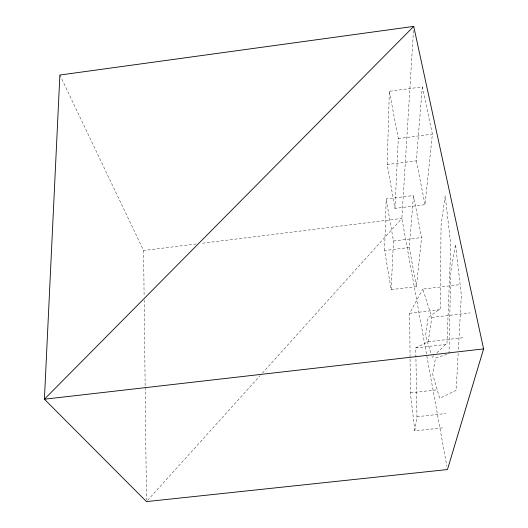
<?xml version="1.0" encoding="UTF-8"?>
<svg xmlns="http://www.w3.org/2000/svg" width="528" height="528" viewBox="0 0 528 528"><rect width="100%" height="100%" fill="white"/><g stroke="black" fill="none" stroke-linecap="round" stroke-linejoin="round"><path stroke-width="0.4" stroke-dasharray="2.64 1.98" d="M384.635 250.503L386.159 198.964L413.51 195.525L421.582 237.554L416.453 286.612L391.156 289.634L384.635 250.503L409.299 247.493L413.51 195.525M387.182 164.564L389.347 91.291L422.301 86.902L432.379 134.132L425.014 204.653L394.99 208.402L387.182 164.564L416.315 160.829L422.301 86.902M391.156 289.634L393.452 241.006L386.159 198.964M394.99 208.402L398.29 138.554L389.347 91.291M458.172 353.456L456.166 390.344L439.646 398.257L432.663 374.266L435.547 357.918L449.024 353.747L450.701 272.045L455.572 244.451L461.347 295.258L458.357 350.176M413.47 30.505L401.874 218.44L446.873 466.303M442.471 427.852L414.83 430.874L416.955 416.724L415.754 347.932L428.195 341.735L464.224 337.577M428.195 341.735L431.838 317.407L422.789 289.067L459.136 284.737M414.83 430.874L410.388 392.825L409.662 313.276L422.789 289.067M147.583 500.379L260.113 375.613M262.317 373.171L401.874 218.44L200.798 243.421M433.884 355.674L432.102 357.364L431.633 355.799M436.861 352.856L446.978 343.273L450.82 245.157L445.203 195.829L441.058 225.298L440.227 308.662L428.05 317.717L425.555 335.432L431.402 355.014M398.29 138.554L432.379 134.132M59.875 75.035L143.583 250.529L196.713 243.929M393.452 241.006L421.582 237.554M409.662 313.276L440.418 309.659M431.838 317.407L470.164 312.919M415.754 347.932L447.183 344.309M410.388 392.825L438.075 389.723M416.955 416.724L445.922 413.523M416.315 160.829L425.014 204.653M409.299 247.493L416.453 286.612M143.583 250.529L144.118 296.63M144.151 299.917L145.147 386.357M145.16 387.176L146.461 499.957"/><path stroke-width="0.79" d="M483.595 348.896L447.46 469.544L146.48 501.6L44.405 399.208L59.875 75.035L413.721 26.4L483.595 348.896L44.405 399.208L413.721 26.4"/></g></svg>
